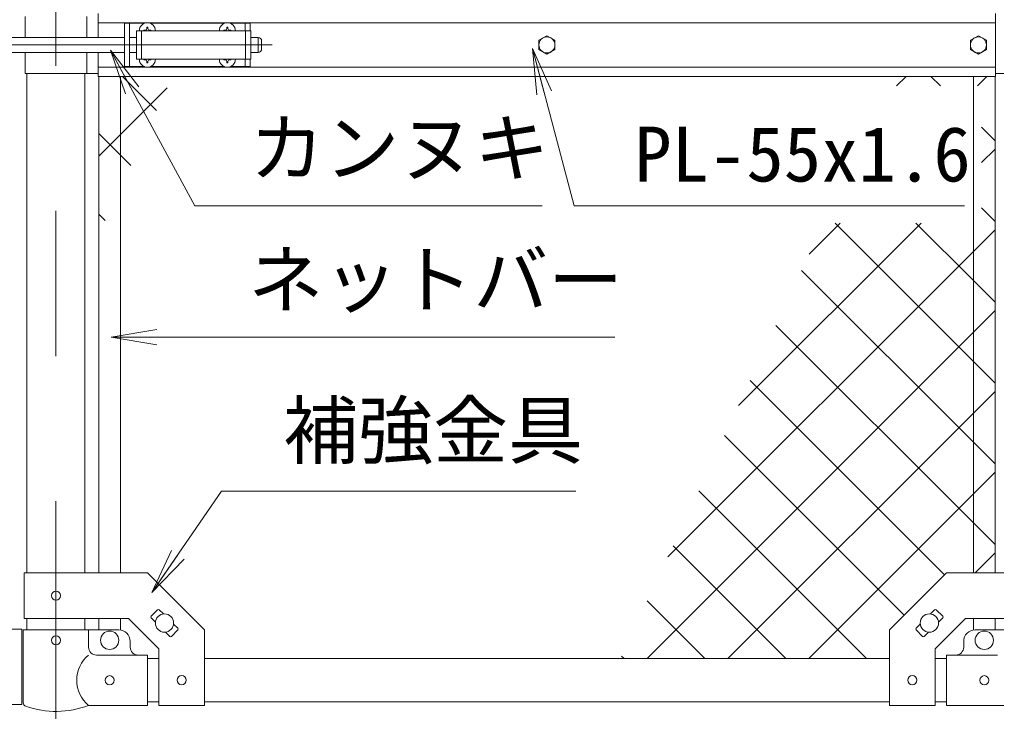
# Model space of a CAD drawing. Units: millimetres, scale not verified. Extents: x -4200 to 4200, y -2970 to 2970.
# Drawn here: x -2568 to -1713, y 3 to 609 of the extents above; entities that cross this region are included whole.
import ezdxf
from ezdxf.enums import TextEntityAlignment as Align

# ---------------------------------------------------------------- set-up
doc = ezdxf.new("R2010")
doc.units = ezdxf.units.MM
doc.header["$LTSCALE"] = 20
doc.linetypes.add('DASHED', pattern=[7.5, 6, -1.5])
doc.linetypes.add('USER1', pattern=[50.8, 31.75, -6.35, 6.35, -6.35])
for name, color, linetype, lineweight in [('0-1_D-BMK', 2, 'USER1', 13), ('0-2_D-STR1', 1, 'Continuous', 18), ('0-3_D-STR3', 3, 'Continuous', 13), ('0-5_0', 3, 'Continuous', 18), ('0-6_D-STR-TXT', 7, 'Continuous', 9), ('0-7_D-STR2', 7, 'Continuous', 9)]:
    doc.layers.add(name, color=color, linetype=linetype, lineweight=lineweight)
doc.styles.add('ＭＳ ゴシック', font='')
doc.styles.get('ＭＳ ゴシック').set_extended_font_data('MS Gothic')

# ---------------------------------------------------------------- blocks, each defined once
blk = doc.blocks.new('_Open')
at = {"layer": '0-5_0', "color": 7, "lineweight": 9}
blk.add_line((-20, 3.33), (0, 0), dxfattribs=at)
blk.add_lwpolyline([(-20, -3.33), (0, 0), (-20, 0)], dxfattribs=at)

msp = doc.modelspace()

# ---------------------------------------------------------------- linework, layer by layer
at = {"layer": '0-1_D-BMK'}
for p, q in [((-2535.9, 1203.1), (-2535.9, -35.29)), ((-2535.9, 1203.1), (-2535.9, -35.29)), ((-2666.59, 586.37), (-2346.59, 586.37)), ((-2666.59, 586.37), (-2346.59, 586.37))]:
    msp.add_line(p, q, dxfattribs=at)
at = {"layer": '0-2_D-STR1'}
for p, q in [((-2561.3, 561.37), (-2561.3, 124.42)), ((-2561.3, 561.37), (-2561.3, 124.42)), ((-2510.5, 561.37), (-2510.5, 124.42)), ((-2510.5, 561.37), (-2510.5, 124.42)), ((-2561.3, 84.42), (-2561.3, 74.37)), ((-2561.3, 84.42), (-2561.3, 74.37)), ((-2510.5, 84.42), (-2510.5, 74.37)), ((-2510.5, 84.42), (-2510.5, 74.37)), ((-2455.9, 49.37), (-2445.9, 49.37)), ((-2455.9, 49.37), (-2445.9, 49.37)), ((-2405.9, 49.37), (-1806.7, 49.37)), ((-2405.9, 49.37), (-1806.7, 49.37)), ((-1766.7, 49.37), (-1756.7, 49.37)), ((-1766.7, 49.37), (-1756.7, 49.37)), ((-2455.9, 11.37), (-2445.9, 11.37)), ((-2455.9, 11.37), (-2445.9, 11.37)), ((-2405.9, 11.37), (-1806.7, 11.37)), ((-2405.9, 11.37), (-1806.7, 11.37)), ((-1766.7, 11.37), (-1756.7, 11.37)), ((-1766.7, 11.37), (-1756.7, 11.37))]:
    msp.add_line(p, q, dxfattribs=at)
at = {"layer": '0-3_D-STR3'}
for p, q in [((-2562.9, 611.37), (-2562.9, 592.87)), ((-2562.9, 611.37), (-2562.9, 592.87)), ((-2508.9, 611.37), (-2508.9, 592.87)), ((-2508.9, 611.37), (-2508.9, 592.87)), ((-2498.8, 592.87), (-2498.8, 613.87)), ((-2498.8, 592.87), (-2498.8, 613.87)), ((-1713.8, 558.87), (-1713.8, 613.87)), ((-1713.8, 558.87), (-1713.8, 613.87)), ((-2498.8, 605.87), (-1713.8, 605.87)), ((-2498.8, 605.87), (-1713.8, 605.87)), ((-2475.9, 605.37), (-2475.9, 567.37)), ((-2475.9, 605.37), (-2458.49, 605.37)), ((-2475.9, 605.37), (-2475.9, 567.37)), ((-2475.9, 605.37), (-2458.49, 605.37)), ((-2471.4, 605.37), (-2471.4, 567.37)), ((-2471.4, 605.37), (-2471.4, 567.37)), ((-2465.4, 598.87), (-2465.4, 573.87)), ((-2465.4, 598.87), (-2365.4, 598.87)), ((-2465.4, 598.87), (-2465.4, 573.87)), ((-2465.4, 598.87), (-2365.4, 598.87)), ((-2457.75, 599.28), (-2459.05, 599.26)), ((-2457.75, 599.28), (-2459.05, 599.26)), ((-2459.05, 599.26), (-2459.05, 598.87)), ((-2459.05, 599.26), (-2459.05, 598.87)), ((-2456.29, 602.02), (-2456.31, 600.72)), ((-2456.29, 602.02), (-2456.31, 600.72)), ((-2456.29, 602.02), (-2455.5, 602.02)), ((-2456.29, 602.02), (-2455.5, 602.02)), ((-2455.5, 602.02), (-2455.48, 600.72)), ((-2455.5, 602.02), (-2455.48, 600.72)), ((-2453.3, 605.37), (-2388.49, 605.37)), ((-2453.3, 605.37), (-2388.49, 605.37)), ((-2387.75, 599.28), (-2389.05, 599.26)), ((-2387.75, 599.28), (-2389.05, 599.26)), ((-2389.05, 599.26), (-2389.05, 598.87)), ((-2389.05, 599.26), (-2389.05, 598.87)), ((-2386.29, 602.02), (-2386.31, 600.72)), ((-2386.29, 602.02), (-2386.31, 600.72)), ((-2386.29, 602.02), (-2385.5, 602.02)), ((-2386.29, 602.02), (-2385.5, 602.02)), ((-2385.5, 602.02), (-2385.48, 600.72)), ((-2385.5, 602.02), (-2385.48, 600.72)), ((-2384.04, 599.28), (-2382.75, 599.26)), ((-2384.04, 599.28), (-2382.75, 599.26)), ((-2383.3, 605.37), (-2365.9, 605.37)), ((-2383.3, 605.37), (-2365.9, 605.37)), ((-2382.75, 599.26), (-2382.75, 598.87)), ((-2382.75, 599.26), (-2382.75, 598.87)), ((-2370.4, 605.37), (-2370.4, 598.87)), ((-2370.4, 605.37), (-2370.4, 598.87)), ((-2365.9, 605.37), (-2365.9, 598.87)), ((-2365.9, 605.37), (-2365.9, 598.87)), ((-2365.4, 598.87), (-2365.4, 573.87)), ((-2365.4, 598.87), (-2365.4, 573.87)), ((-2599.25, 592.87), (-2475.9, 592.87)), ((-2599.25, 592.87), (-2475.9, 592.87)), ((-2471.4, 592.87), (-2465.4, 592.87)), ((-2471.4, 592.87), (-2465.4, 592.87)), ((-2365.4, 592.87), (-2358.9, 592.87)), ((-2365.4, 592.87), (-2358.9, 592.87)), ((-2358.9, 592.87), (-2358.9, 579.87)), ((-2358.9, 592.87), (-2358.9, 579.87)), ((-2355.9, 589.87), (-2355.9, 582.87)), ((-2355.9, 589.87), (-2355.9, 582.87)), ((-2599.25, 579.87), (-2475.9, 579.87)), ((-2599.25, 579.87), (-2475.9, 579.87)), ((-2562.9, 579.87), (-2562.9, 561.37)), ((-2562.9, 579.87), (-2562.9, 561.37)), ((-2508.9, 579.87), (-2508.9, 561.37)), ((-2508.9, 579.87), (-2508.9, 561.37)), ((-2498.8, 558.87), (-2498.8, 579.87)), ((-2498.8, 558.87), (-2498.8, 579.87)), ((-2471.4, 579.87), (-2465.4, 579.87)), ((-2471.4, 579.87), (-2465.4, 579.87)), ((-2465.4, 573.87), (-2365.4, 573.87)), ((-2465.4, 573.87), (-2365.4, 573.87)), ((-2459.05, 573.47), (-2459.05, 573.87)), ((-2459.05, 573.47), (-2459.05, 573.87)), ((-2457.75, 573.45), (-2459.05, 573.47)), ((-2457.75, 573.45), (-2459.05, 573.47)), ((-2454.04, 573.45), (-2452.75, 573.47)), ((-2454.04, 573.45), (-2452.75, 573.47)), ((-2452.75, 573.47), (-2452.75, 573.87)), ((-2452.75, 573.47), (-2452.75, 573.87)), ((-2389.05, 573.47), (-2389.05, 573.87)), ((-2389.05, 573.47), (-2389.05, 573.87)), ((-2387.75, 573.45), (-2389.05, 573.47)), ((-2387.75, 573.45), (-2389.05, 573.47)), ((-2384.04, 573.45), (-2382.75, 573.47)), ((-2384.04, 573.45), (-2382.75, 573.47)), ((-2382.75, 573.47), (-2382.75, 573.87)), ((-2382.75, 573.47), (-2382.75, 573.87)), ((-2370.4, 573.87), (-2370.4, 567.37)), ((-2370.4, 573.87), (-2370.4, 567.37)), ((-2365.9, 573.87), (-2365.9, 567.37)), ((-2365.9, 573.87), (-2365.9, 567.37)), ((-2365.4, 579.87), (-2358.9, 579.87)), ((-2365.4, 579.87), (-2358.9, 579.87)), ((-2498.8, 566.87), (-1713.8, 566.87)), ((-2498.8, 566.87), (-1713.8, 566.87)), ((-2475.9, 567.37), (-2458.49, 567.37)), ((-2475.9, 567.37), (-2458.49, 567.37)), ((-2456.29, 570.72), (-2456.31, 572.01)), ((-2456.29, 570.72), (-2456.31, 572.01)), ((-2456.29, 570.72), (-2455.5, 570.72)), ((-2456.29, 570.72), (-2455.5, 570.72)), ((-2455.5, 570.72), (-2455.48, 572.01)), ((-2455.5, 570.72), (-2455.48, 572.01)), ((-2453.3, 567.37), (-2388.49, 567.37)), ((-2453.3, 567.37), (-2388.49, 567.37)), ((-2386.29, 570.72), (-2386.31, 572.01)), ((-2386.29, 570.72), (-2386.31, 572.01)), ((-2386.29, 570.72), (-2385.5, 570.72)), ((-2386.29, 570.72), (-2385.5, 570.72)), ((-2385.5, 570.72), (-2385.48, 572.01)), ((-2385.5, 570.72), (-2385.48, 572.01)), ((-2383.3, 567.37), (-2365.9, 567.37)), ((-2383.3, 567.37), (-2365.9, 567.37)), ((-2562.9, 561.37), (-2498.8, 561.37)), ((-2562.9, 561.37), (-2498.8, 561.37)), ((-2498.8, 558.87), (-1713.8, 558.87)), ((-2498.8, 558.87), (-1713.8, 558.87)), ((-2498.4, 558.87), (-2498.4, 124.42)), ((-2498.4, 558.87), (-2498.4, 124.42)), ((-2479.4, 558.87), (-2479.4, 124.42)), ((-2479.4, 558.87), (-2479.4, 124.42)), ((-1733.2, 558.87), (-1733.2, 124.42)), ((-1733.2, 558.87), (-1733.2, 124.42)), ((-1714.2, 558.87), (-1714.2, 124.42)), ((-1714.2, 558.87), (-1714.2, 124.42)), ((-1649.7, 561.37), (-1713.8, 561.37)), ((-1649.7, 561.37), (-1713.8, 561.37)), ((-2563.6, 84.42), (-2563.6, 124.42)), ((-2563.6, 84.42), (-2563.6, 124.42)), ((-2452.56, 86.43), (-2446.91, 92.08)), ((-2452.56, 86.43), (-2446.91, 92.08)), ((-2445.49, 92.08), (-2441.78, 88.37)), ((-2445.49, 92.08), (-2441.78, 88.37)), ((-1767.1, 92.08), (-1770.82, 88.37)), ((-1767.1, 92.08), (-1770.82, 88.37)), ((-1760.03, 86.43), (-1765.69, 92.08)), ((-1760.03, 86.43), (-1765.69, 92.08)), ((-2563.6, 84.42), (-2472.46, 84.42)), ((-2563.6, 84.42), (-2472.46, 84.42)), ((-2498.4, 84.42), (-2498.4, 74.37)), ((-2498.4, 84.42), (-2498.4, 74.37)), ((-2479.4, 84.42), (-2479.4, 74.37)), ((-2479.4, 84.42), (-2479.4, 74.37)), ((-2472.46, 84.42), (-2445.9, 57.85)), ((-2472.46, 84.42), (-2445.9, 57.85)), ((-2452.56, 85.01), (-2448.85, 81.3)), ((-2452.56, 85.01), (-2448.85, 81.3)), ((-2432.94, 79.54), (-2429.23, 75.82)), ((-2432.94, 79.54), (-2429.23, 75.82)), ((-1779.65, 79.54), (-1783.36, 75.82)), ((-1779.65, 79.54), (-1783.36, 75.82)), ((-1740.13, 84.42), (-1766.7, 57.85)), ((-1740.13, 84.42), (-1766.7, 57.85)), ((-1760.03, 85.01), (-1763.74, 81.3)), ((-1760.03, 85.01), (-1763.74, 81.3)), ((-1649, 84.42), (-1740.13, 84.42)), ((-1649, 84.42), (-1740.13, 84.42)), ((-1733.2, 84.42), (-1733.2, 74.37)), ((-1733.2, 84.42), (-1733.2, 74.37)), ((-1714.2, 84.42), (-1714.2, 74.37)), ((-1714.2, 84.42), (-1714.2, 74.37)), ((-2565.85, 75.07), (-2656.55, 75.07)), ((-2565.85, 75.07), (-2656.55, 75.07)), ((-2565.85, 75.07), (-2565.85, 9.07)), ((-2565.85, 75.07), (-2565.85, 9.07)), ((-2564.45, 74.37), (-2507.35, 74.37)), ((-2564.45, 74.37), (-2564.45, 10.67)), ((-2564.45, 74.37), (-2507.35, 74.37)), ((-2564.45, 74.37), (-2564.45, 10.67)), ((-2507.35, 74.37), (-2507.35, 59.37)), ((-2507.35, 74.37), (-2480.9, 74.37)), ((-2507.35, 74.37), (-2507.35, 59.37)), ((-2507.35, 74.37), (-2480.9, 74.37)), ((-2440.02, 72.47), (-2436.3, 68.75)), ((-2440.02, 72.47), (-2436.3, 68.75)), ((-2434.89, 68.75), (-2429.23, 74.41)), ((-2434.89, 68.75), (-2429.23, 74.41)), ((-2405.9, 8.17), (-2405.9, 74.42)), ((-2405.9, 8.17), (-2405.9, 74.42)), ((-1806.7, 8.17), (-1806.7, 74.42)), ((-1806.7, 8.17), (-1806.7, 74.42)), ((-1777.71, 68.75), (-1783.36, 74.41)), ((-1777.71, 68.75), (-1783.36, 74.41)), ((-1772.58, 72.47), (-1776.29, 68.75)), ((-1772.58, 72.47), (-1776.29, 68.75)), ((-1705.25, 74.37), (-1731.7, 74.37)), ((-1705.25, 74.37), (-1731.7, 74.37)), ((-2470.9, 59.37), (-2470.9, 64.37)), ((-2470.9, 59.37), (-2470.9, 64.37)), ((-1741.7, 59.37), (-1741.7, 64.37)), ((-1741.7, 59.37), (-1741.7, 64.37)), ((-2455.9, 52.37), (-2500.35, 52.37)), ((-2455.9, 52.37), (-2500.35, 52.37)), ((-2455.9, 8.37), (-2455.9, 52.37)), ((-2455.9, 8.37), (-2455.9, 52.37)), ((-2445.9, 8.17), (-2445.9, 57.85)), ((-2445.9, 8.17), (-2445.9, 57.85)), ((-1766.7, 8.17), (-1766.7, 57.85)), ((-1766.7, 8.17), (-1766.7, 57.85)), ((-1756.7, 52.37), (-1712.25, 52.37)), ((-1756.7, 8.37), (-1756.7, 52.37)), ((-1756.7, 52.37), (-1712.25, 52.37)), ((-1756.7, 8.37), (-1756.7, 52.37)), ((-2565.85, 9.07), (-2681.55, 9.07)), ((-2565.85, 9.07), (-2681.55, 9.07)), ((-2455.9, 8.37), (-2507.35, 8.37)), ((-2455.9, 8.37), (-2507.35, 8.37)), ((-2445.9, 8.17), (-2405.9, 8.17)), ((-2445.9, 8.17), (-2405.9, 8.17)), ((-1766.7, 8.17), (-1806.7, 8.17)), ((-1766.7, 8.17), (-1806.7, 8.17)), ((-1756.7, 8.37), (-1705.25, 8.37)), ((-1756.7, 8.37), (-1705.25, 8.37))]:
    msp.add_line(p, q, dxfattribs=at)
at = {"layer": '0-3_D-STR3', "linetype": 'DASHED'}
for p, q in [((-2460.9, 598.87), (-2460.9, 573.87)), ((-2460.9, 598.87), (-2460.9, 573.87)), ((-2369.9, 598.87), (-2369.9, 573.87)), ((-2369.9, 598.87), (-2369.9, 573.87))]:
    msp.add_line(p, q, dxfattribs=at)
at = {"layer": '0-3_D-STR3'}
for points in [[(-2454.04, 599.28), (-2452.75, 599.26), (-2452.75, 598.87)], [(-2454.04, 599.28), (-2452.75, 599.26), (-2452.75, 598.87)], [(-2563.6, 124.42), (-2455.9, 124.42), (-2405.9, 74.42)], [(-2563.6, 124.42), (-2455.9, 124.42), (-2405.9, 74.42)], [(-1649, 124.42), (-1756.7, 124.42), (-1806.7, 74.42)], [(-1649, 124.42), (-1756.7, 124.42), (-1806.7, 74.42)]]:
    msp.add_lwpolyline(points, dxfattribs=at)
for points in [[(-2106.3, 594.47), (-2113.31, 590.42), (-2113.31, 582.32), (-2106.3, 578.27), (-2099.28, 582.32), (-2099.28, 590.42)], [(-2106.3, 594.47), (-2113.31, 590.42), (-2113.31, 582.32), (-2106.3, 578.27), (-2099.28, 582.32), (-2099.28, 590.42)], [(-1728.8, 594.47), (-1735.81, 590.42), (-1735.81, 582.32), (-1728.8, 578.27), (-1721.78, 582.32), (-1721.78, 590.42)], [(-1728.8, 594.47), (-1735.81, 590.42), (-1735.81, 582.32), (-1728.8, 578.27), (-1721.78, 582.32), (-1721.78, 590.42)]]:
    msp.add_lwpolyline(points, close=True, dxfattribs=at)
for centre, radius in [((-2106.3, 586.37), 7.03), ((-2106.3, 586.37), 7.03), ((-1728.8, 586.37), 7.03), ((-1728.8, 586.37), 7.03), ((-2535.9, 104.42), 4), ((-2535.9, 104.42), 4), ((-2440.9, 80.42), 8), ((-2440.9, 80.42), 8), ((-1771.7, 80.42), 8), ((-1771.7, 80.42), 8), ((-2535.9, 65.37), 4), ((-2535.9, 65.37), 4), ((-2488.9, 65.37), 8), ((-2488.9, 65.37), 8), ((-1723.7, 65.37), 8), ((-1723.7, 65.37), 8), ((-2488.9, 30.37), 4), ((-2488.9, 30.37), 4), ((-2425.9, 30.42), 4), ((-2425.9, 30.42), 4), ((-1786.7, 30.42), 4), ((-1786.7, 30.42), 4), ((-1723.7, 30.37), 4), ((-1723.7, 30.37), 4)]:
    msp.add_circle(centre, radius, dxfattribs=at)
for centre, radius, start, end in [((-2455.9, 598.87), 7, 0, 180), ((-2455.9, 598.87), 7, 0, 180), ((-2457.8, 600.77), 1.49, 270, 0), ((-2457.8, 600.77), 1.49, 270, 0), ((-2453.99, 600.77), 1.49, 180, 270), ((-2453.99, 600.77), 1.49, 180, 270), ((-2385.9, 598.87), 7, 0, 180), ((-2385.9, 598.87), 7, 0, 180), ((-2387.8, 600.77), 1.49, 270, 0), ((-2387.8, 600.77), 1.49, 270, 0), ((-2383.99, 600.77), 1.49, 180, 270), ((-2383.99, 600.77), 1.49, 180, 270), ((-2358.9, 589.87), 3, 0, 90), ((-2358.9, 589.87), 3, 0, 90), ((-2358.9, 582.87), 3, 270, 0), ((-2358.9, 582.87), 3, 270, 0), ((-2455.9, 573.87), 7, 180, 0), ((-2455.9, 573.87), 7, 180, 0), ((-2457.8, 571.96), 1.49, 0, 90), ((-2457.8, 571.96), 1.49, 0, 90), ((-2453.99, 571.96), 1.49, 90, 180), ((-2453.99, 571.96), 1.49, 90, 180), ((-2385.9, 573.87), 7, 180, 0), ((-2385.9, 573.87), 7, 180, 0), ((-2387.8, 571.96), 1.49, 0, 90), ((-2387.8, 571.96), 1.49, 0, 90), ((-2383.99, 571.96), 1.49, 90, 180), ((-2383.99, 571.96), 1.49, 90, 180), ((-2451.86, 85.72), 1, 135, 225), ((-2451.86, 85.72), 1, 135, 225), ((-2446.2, 91.38), 1, 45, 135), ((-2446.2, 91.38), 1, 45, 135), ((-1766.39, 91.38), 1, 45, 135), ((-1766.39, 91.38), 1, 45, 135), ((-1760.74, 85.72), 1, 315, 45), ((-1760.74, 85.72), 1, 315, 45), ((-2480.9, 64.37), 10, 0, 90), ((-2480.9, 64.37), 10, 0, 90), ((-2435.59, 69.46), 1, 225, 315), ((-2435.59, 69.46), 1, 225, 315), ((-2429.94, 75.11), 1, 315, 45), ((-2429.94, 75.11), 1, 315, 45), ((-1782.66, 75.11), 1, 135, 225), ((-1782.66, 75.11), 1, 135, 225), ((-1777, 69.46), 1, 225, 315), ((-1777, 69.46), 1, 225, 315), ((-1731.7, 64.37), 10, 90, 180), ((-1731.7, 64.37), 10, 90, 180), ((-2489.15, 30.37), 28.55, 129.59418, 230.40582), ((-2489.15, 30.37), 28.55, 129.59418, 230.40582), ((-2500.35, 59.37), 7, 180, 270), ((-2500.35, 59.37), 7, 180, 270), ((-2463.9, 59.37), 7, 180, 270), ((-2463.9, 59.37), 7, 180, 270), ((-1748.7, 59.37), 7, 270, 0), ((-1748.7, 59.37), 7, 270, 0), ((-2561.15, 10.67), 3.3, 180, 250.77949), ((-2561.15, 10.67), 3.3, 180, 250.77949), ((-2535.9, 83.1), 80, 250.77949, 290.9084), ((-2535.9, 83.1), 80, 250.77949, 290.9084)]:
    msp.add_arc(centre, radius, start, end, dxfattribs=at)
at = {"layer": '0-6_D-STR-TXT'}
msp.add_line((-2047.05, 330.56), (-2485.64, 330.56), dxfattribs=at)
msp.add_line((-2047.05, 330.56), (-2485.64, 330.56), dxfattribs=at)
for points in [[(-1741.11, 445.68), (-2082.39, 445.68), (-2118.49, 581.26)], [(-1741.11, 445.68), (-2082.39, 445.68), (-2118.49, 581.26)], [(-2110.53, 445.68), (-2414.5, 445.68), (-2487.31, 580.08)], [(-2110.53, 445.68), (-2414.5, 445.68), (-2487.31, 580.08)], [(-2080.99, 195.95), (-2391.05, 195.95), (-2450.76, 108.81)], [(-2080.99, 195.95), (-2391.05, 195.95), (-2450.76, 108.81)]]:
    msp.add_lwpolyline(points, dxfattribs=at)
at = {"layer": '0-7_D-STR2'}
for p, q in [((-2447.76, 529.04), (-2477.59, 558.87)), ((-2447.76, 529.04), (-2477.59, 558.87)), ((-1800.46, 550.46), (-1792.05, 558.87)), ((-1800.46, 550.46), (-1792.05, 558.87)), ((-1762.07, 550.46), (-1770.48, 558.87)), ((-1762.07, 550.46), (-1770.48, 558.87)), ((-1729.75, 550.46), (-1721.34, 558.87)), ((-1729.75, 550.46), (-1721.34, 558.87)), ((-1714.2, 502.58), (-1726.07, 514.45)), ((-1714.2, 502.58), (-1726.07, 514.45)), ((-1726.07, 483.43), (-1714.2, 495.3)), ((-1726.07, 483.43), (-1714.2, 495.3)), ((-2492.73, 432.59), (-2498.4, 438.25)), ((-2492.73, 432.59), (-2498.4, 438.25)), ((-1714.2, 431.87), (-1726.07, 443.74)), ((-1714.2, 431.87), (-1726.07, 443.74)), ((-1938.74, 270.76), (-1779.04, 430.46)), ((-1938.74, 270.76), (-1779.04, 430.46)), ((-1876.95, 403.25), (-1849.75, 430.46)), ((-1876.95, 403.25), (-1849.75, 430.46)), ((-1733.2, 309.45), (-1854.21, 430.46)), ((-1733.2, 309.45), (-1854.21, 430.46)), ((-1733.2, 380.16), (-1783.5, 430.46)), ((-1733.2, 380.16), (-1783.5, 430.46)), ((-1733.2, 238.74), (-1883.55, 389.1)), ((-1733.2, 238.74), (-1883.55, 389.1)), ((-1714.2, 361.16), (-1733.2, 380.16)), ((-1714.2, 361.16), (-1733.2, 380.16)), ((-1733.2, 334.88), (-1714.2, 353.88)), ((-1733.2, 334.88), (-1714.2, 353.88)), ((-2018.71, 49.37), (-1733.2, 334.88)), ((-2018.71, 49.37), (-1733.2, 334.88)), ((-1733.2, 168.03), (-1906.04, 340.87)), ((-1733.2, 168.03), (-1906.04, 340.87)), ((-1714.2, 290.45), (-1733.2, 309.45)), ((-1714.2, 290.45), (-1733.2, 309.45)), ((-1758.5, 122.62), (-1928.53, 292.65)), ((-1758.5, 122.62), (-1928.53, 292.65)), ((-1733.2, 264.17), (-1714.2, 283.17)), ((-1733.2, 264.17), (-1714.2, 283.17)), ((-1948, 49.37), (-1733.2, 264.17)), ((-1948, 49.37), (-1733.2, 264.17)), ((-1793.85, 87.26), (-1951.02, 244.42)), ((-1793.85, 87.26), (-1951.02, 244.42)), ((-1714.2, 219.74), (-1733.2, 238.74)), ((-1714.2, 219.74), (-1733.2, 238.74)), ((-1733.2, 193.46), (-1714.2, 212.46)), ((-1733.2, 193.46), (-1714.2, 212.46)), ((-1826.67, 49.37), (-1973.5, 196.2)), ((-1826.67, 49.37), (-1973.5, 196.2)), ((-1877.28, 49.37), (-1733.2, 193.46)), ((-1877.28, 49.37), (-1733.2, 193.46)), ((-1714.2, 149.03), (-1733.2, 168.03)), ((-1714.2, 149.03), (-1733.2, 168.03)), ((-1897.38, 49.37), (-1995.99, 147.98)), ((-1897.38, 49.37), (-1995.99, 147.98)), ((-1731.52, 124.42), (-1714.2, 141.75)), ((-1731.52, 124.42), (-1714.2, 141.75)), ((-1968.09, 49.37), (-2018.48, 99.75)), ((-1968.09, 49.37), (-2018.48, 99.75)), ((-2038.8, 49.37), (-2040.96, 51.53)), ((-2038.8, 49.37), (-2040.96, 51.53))]:
    msp.add_line(p, q, dxfattribs=at)
for points in [[(-2498.4, 488.92), (-2479.4, 507.92), (-2438.57, 548.74)], [(-2498.4, 488.92), (-2479.4, 507.92), (-2438.57, 548.74)], [(-2470.25, 480.81), (-2479.4, 489.96), (-2498.4, 508.96)], [(-2470.25, 480.81), (-2479.4, 489.96), (-2498.4, 508.96)], [(-2000.52, 138.27), (-1733.2, 405.59), (-1714.2, 424.59)], [(-2000.52, 138.27), (-1733.2, 405.59), (-1714.2, 424.59)]]:
    msp.add_lwpolyline(points, dxfattribs=at)

# ---------------------------------------------------------------- block references
at = {"layer": '0-6_D-STR-TXT', "xscale": 2, "yscale": 2}
for p, rotation in [((-2488.26, 581.84), 118.44451), ((-2488.26, 581.84), 118.44451), ((-2119.01, 583.19), 104.91069), ((-2119.01, 583.19), 104.91069), ((-2487.64, 330.56), 180), ((-2487.64, 330.56), 180), ((-2451.89, 107.16), 235.58239), ((-2451.89, 107.16), 235.58239)]:
    msp.add_blockref('_Open', p, dxfattribs=dict(at, rotation=rotation))

# ---------------------------------------------------------------- texts
at = {"layer": '0-6_D-STR-TXT', "style": 'ＭＳ ゴシック'}
for s, p in [('カンヌキ', (-2366.62, 457.76)), ('カンヌキ', (-2366.62, 457.76)), ('PL-55x1.6', (-2029.94, 452.43)), ('PL-55x1.6', (-2029.94, 452.43)), ('ネットバー', (-2367.61, 342.51)), ('ネットバー', (-2367.61, 342.51)), ('補強金具', (-2337.08, 210.57)), ('補強金具', (-2337.08, 210.57))]:
    msp.add_text(s, height=48.09, dxfattribs=at).set_placement(p, align=Align.BOTTOM_LEFT)

doc.saveas('drawing.dxf')
